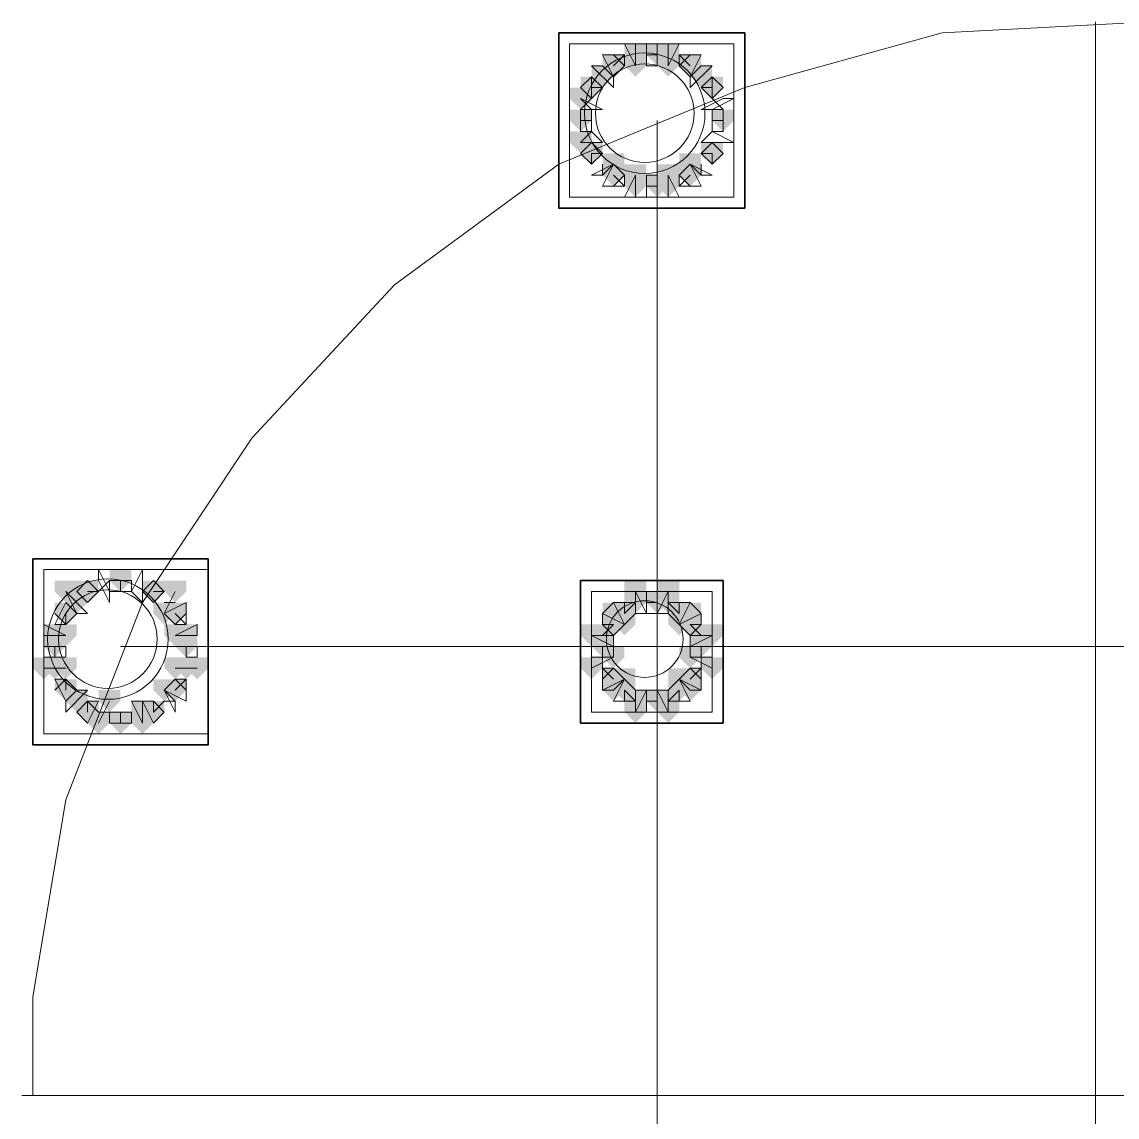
# Model space of a CAD drawing. Header units: millimetres. Extents: x 2315 to 4619, y 1334 to 1897.
# Drawn here: x 3648.02 to 3654.12, y 1554.59 to 1560.69 of the extents above; entities that cross this region are included whole.
import ezdxf

# ---------------------------------------------------------------- set-up
doc = ezdxf.new("R2010")
doc.units = ezdxf.units.MM
for name, color, linetype, true_color in [('PDF_10', 7, 'Continuous', 0x00b85c), ('PDF_AXIS', 7, 'Continuous', 0x00b85c), ('PDF_柱构件', 7, 'Continuous', 0x00b85c), ('PDF_转运站初步方案', 7, 'Continuous', 0x00b85c)]:
    doc.layers.add(name, color=color, linetype=linetype, true_color=true_color)
doc.layers.add('PDF_中心线层', color=1, linetype='Continuous')
doc.layers.add('PDF_粗实线层', color=7, linetype='Continuous')

msp = doc.modelspace()

# ---------------------------------------------------------------- hatches: boundary and pattern name
at = {"layer": 'PDF_10', "transparency": 33554559}
for points in [[(3651.5613, 1560.5703), (3651.5002, 1560.5703), (3651.5002, 1560.5093), (3651.5613, 1560.4482), (3651.6224, 1560.5093), (3651.6224, 1560.5703)], [(3651.5613, 1560.5703), (3651.5002, 1560.5703), (3651.5002, 1560.5093), (3651.5613, 1560.4482), (3651.6224, 1560.5093), (3651.6224, 1560.5703)], [(3651.5613, 1560.5703), (3651.5002, 1560.5703), (3651.5002, 1560.5093), (3651.5613, 1560.4482), (3651.6224, 1560.5093), (3651.6224, 1560.5703)], [(3651.317, 1560.5093), (3651.2559, 1560.5093), (3651.2559, 1560.4482), (3651.317, 1560.3871), (3651.378, 1560.4482), (3651.378, 1560.5093)], [(3651.317, 1560.5093), (3651.2559, 1560.5093), (3651.2559, 1560.4482), (3651.317, 1560.3871), (3651.378, 1560.4482), (3651.378, 1560.5093)], [(3651.7445, 1560.5093), (3651.6834, 1560.5093), (3651.6834, 1560.4482), (3651.7445, 1560.3871), (3651.8056, 1560.4482), (3651.8056, 1560.5093)], [(3651.7445, 1560.5093), (3651.6834, 1560.5093), (3651.6834, 1560.4482), (3651.7445, 1560.3871), (3651.8056, 1560.4482), (3651.8056, 1560.5093)], [(3651.1948, 1560.3871), (3651.1337, 1560.3871), (3651.1337, 1560.326), (3651.1948, 1560.2649), (3651.2559, 1560.326), (3651.2559, 1560.3871)], [(3651.1948, 1560.3871), (3651.1337, 1560.3871), (3651.1337, 1560.326), (3651.1948, 1560.2649), (3651.2559, 1560.326), (3651.2559, 1560.3871)], [(3651.8667, 1560.3871), (3651.8056, 1560.3871), (3651.8056, 1560.326), (3651.8667, 1560.2649), (3651.9278, 1560.326), (3651.9278, 1560.3871)], [(3651.8667, 1560.3871), (3651.8056, 1560.3871), (3651.8056, 1560.326), (3651.8667, 1560.2649), (3651.9278, 1560.326), (3651.9278, 1560.3871)], [(3651.1337, 1560.2039), (3651.0726, 1560.2039), (3651.0726, 1560.1428), (3651.1337, 1560.0817), (3651.1948, 1560.1428), (3651.1948, 1560.2039)], [(3651.1337, 1560.2039), (3651.0726, 1560.2039), (3651.0726, 1560.1428), (3651.1337, 1560.0817), (3651.1948, 1560.1428), (3651.1948, 1560.2039)], [(3651.9278, 1560.2039), (3651.8667, 1560.2039), (3651.8667, 1560.1428), (3651.9278, 1560.0817), (3651.9888, 1560.1428), (3651.9888, 1560.2039)], [(3651.9278, 1560.2039), (3651.8667, 1560.2039), (3651.8667, 1560.1428), (3651.9278, 1560.0817), (3651.9888, 1560.1428), (3651.9888, 1560.2039)], [(3651.1948, 1560.0206), (3651.1337, 1560.0206), (3651.1337, 1559.9595), (3651.1948, 1559.8985), (3651.2559, 1559.9595), (3651.2559, 1560.0206)], [(3651.1948, 1560.0206), (3651.1337, 1560.0206), (3651.1337, 1559.9595), (3651.1948, 1559.8985), (3651.2559, 1559.9595), (3651.2559, 1560.0206)], [(3651.8667, 1560.0206), (3651.8056, 1560.0206), (3651.8056, 1559.9595), (3651.8667, 1559.8985), (3651.9278, 1559.9595), (3651.9278, 1560.0206)], [(3651.8667, 1560.0206), (3651.8056, 1560.0206), (3651.8056, 1559.9595), (3651.8667, 1559.8985), (3651.9278, 1559.9595), (3651.9278, 1560.0206)], [(3651.317, 1559.8985), (3651.2559, 1559.8985), (3651.2559, 1559.8374), (3651.317, 1559.7763), (3651.378, 1559.8374), (3651.378, 1559.8985)], [(3651.317, 1559.8985), (3651.2559, 1559.8985), (3651.2559, 1559.8374), (3651.317, 1559.7763), (3651.378, 1559.8374), (3651.378, 1559.8985)], [(3651.7445, 1559.8985), (3651.6834, 1559.8985), (3651.6834, 1559.8374), (3651.7445, 1559.7763), (3651.8056, 1559.8374), (3651.8056, 1559.8985)], [(3651.7445, 1559.8985), (3651.6834, 1559.8985), (3651.6834, 1559.8374), (3651.7445, 1559.7763), (3651.8056, 1559.8374), (3651.8056, 1559.8985)], [(3651.5613, 1559.8374), (3651.5002, 1559.8374), (3651.5002, 1559.7763), (3651.5613, 1559.7152), (3651.6224, 1559.7763), (3651.6224, 1559.8374)], [(3651.5613, 1559.8374), (3651.5002, 1559.8374), (3651.5002, 1559.7763), (3651.5613, 1559.7152), (3651.6224, 1559.7763), (3651.6224, 1559.8374)], [(3648.5683, 1557.6385), (3648.5072, 1557.6385), (3648.5072, 1557.5774), (3648.5683, 1557.5163), (3648.6294, 1557.5774), (3648.6294, 1557.6385)], [(3648.5683, 1557.6385), (3648.5072, 1557.6385), (3648.5072, 1557.5774), (3648.5683, 1557.5163), (3648.6294, 1557.5774), (3648.6294, 1557.6385)], [(3648.3851, 1557.5774), (3648.324, 1557.5774), (3648.324, 1557.5163), (3648.3851, 1557.4552), (3648.4461, 1557.5163), (3648.4461, 1557.5774)], [(3648.3851, 1557.5774), (3648.324, 1557.5774), (3648.324, 1557.5163), (3648.3851, 1557.4552), (3648.4461, 1557.5163), (3648.4461, 1557.5774)], [(3648.3851, 1557.5774), (3648.324, 1557.5774), (3648.324, 1557.5163), (3648.3851, 1557.4552), (3648.4461, 1557.5163), (3648.4461, 1557.5774)], [(3648.7515, 1557.5774), (3648.6905, 1557.5774), (3648.6905, 1557.5163), (3648.7515, 1557.4552), (3648.8126, 1557.5163), (3648.8126, 1557.5774)], [(3648.7515, 1557.5774), (3648.6905, 1557.5774), (3648.6905, 1557.5163), (3648.7515, 1557.4552), (3648.8126, 1557.5163), (3648.8126, 1557.5774)], [(3648.7515, 1557.5774), (3648.6905, 1557.5774), (3648.6905, 1557.5163), (3648.7515, 1557.4552), (3648.8126, 1557.5163), (3648.8126, 1557.5774)], [(3651.5613, 1557.5163), (3651.5002, 1557.5163), (3651.5002, 1557.4552), (3651.5613, 1557.3941), (3651.6224, 1557.4552), (3651.6224, 1557.5163)], [(3651.5613, 1557.5163), (3651.5002, 1557.5163), (3651.5002, 1557.4552), (3651.5613, 1557.3941), (3651.6224, 1557.4552), (3651.6224, 1557.5163)], [(3651.5613, 1557.5163), (3651.5002, 1557.5163), (3651.5002, 1557.4552), (3651.5613, 1557.3941), (3651.6224, 1557.4552), (3651.6224, 1557.5163)], [(3648.2629, 1557.4552), (3648.2018, 1557.4552), (3648.2018, 1557.3941), (3648.2629, 1557.333), (3648.324, 1557.3941), (3648.324, 1557.4552)], [(3648.2629, 1557.4552), (3648.2018, 1557.4552), (3648.2018, 1557.3941), (3648.2629, 1557.333), (3648.324, 1557.3941), (3648.324, 1557.4552)], [(3648.8737, 1557.4552), (3648.8126, 1557.4552), (3648.8126, 1557.3941), (3648.8737, 1557.333), (3648.9348, 1557.3941), (3648.9348, 1557.4552)], [(3648.8737, 1557.4552), (3648.8126, 1557.4552), (3648.8126, 1557.3941), (3648.8737, 1557.333), (3648.9348, 1557.3941), (3648.9348, 1557.4552)], [(3651.378, 1557.4552), (3651.317, 1557.4552), (3651.317, 1557.3941), (3651.378, 1557.333), (3651.4391, 1557.3941), (3651.4391, 1557.4552)], [(3651.378, 1557.4552), (3651.317, 1557.4552), (3651.317, 1557.3941), (3651.378, 1557.333), (3651.4391, 1557.3941), (3651.4391, 1557.4552)], [(3651.6834, 1557.4552), (3651.6224, 1557.4552), (3651.6224, 1557.3941), (3651.6834, 1557.333), (3651.7445, 1557.3941), (3651.7445, 1557.4552)], [(3651.6834, 1557.4552), (3651.6224, 1557.4552), (3651.6224, 1557.3941), (3651.6834, 1557.333), (3651.7445, 1557.3941), (3651.7445, 1557.4552)], [(3651.317, 1557.3941), (3651.2559, 1557.3941), (3651.2559, 1557.333), (3651.317, 1557.272), (3651.378, 1557.333), (3651.378, 1557.3941)], [(3651.317, 1557.3941), (3651.2559, 1557.3941), (3651.2559, 1557.333), (3651.317, 1557.272), (3651.378, 1557.333), (3651.378, 1557.3941)], [(3651.7445, 1557.3941), (3651.6834, 1557.3941), (3651.6834, 1557.333), (3651.7445, 1557.272), (3651.8056, 1557.333), (3651.8056, 1557.3941)], [(3651.7445, 1557.3941), (3651.6834, 1557.3941), (3651.6834, 1557.333), (3651.7445, 1557.272), (3651.8056, 1557.333), (3651.8056, 1557.3941)], [(3648.2018, 1557.272), (3648.1407, 1557.272), (3648.1407, 1557.2109), (3648.2018, 1557.1498), (3648.2629, 1557.2109), (3648.2629, 1557.272)], [(3648.2018, 1557.272), (3648.1407, 1557.272), (3648.1407, 1557.2109), (3648.2018, 1557.1498), (3648.2629, 1557.2109), (3648.2629, 1557.272)], [(3648.2018, 1557.272), (3648.1407, 1557.272), (3648.1407, 1557.2109), (3648.2018, 1557.1498), (3648.2629, 1557.2109), (3648.2629, 1557.272)], [(3648.9348, 1557.272), (3648.8737, 1557.272), (3648.8737, 1557.2109), (3648.9348, 1557.1498), (3648.9959, 1557.2109), (3648.9959, 1557.272)], [(3648.9348, 1557.272), (3648.8737, 1557.272), (3648.8737, 1557.2109), (3648.9348, 1557.1498), (3648.9959, 1557.2109), (3648.9959, 1557.272)], [(3651.2559, 1557.272), (3651.1948, 1557.272), (3651.1948, 1557.2109), (3651.2559, 1557.1498), (3651.317, 1557.2109), (3651.317, 1557.272)], [(3651.2559, 1557.272), (3651.1948, 1557.272), (3651.1948, 1557.2109), (3651.2559, 1557.1498), (3651.317, 1557.2109), (3651.317, 1557.272)], [(3651.2559, 1557.272), (3651.1948, 1557.272), (3651.1948, 1557.2109), (3651.2559, 1557.1498), (3651.317, 1557.2109), (3651.317, 1557.272)], [(3651.8056, 1557.272), (3651.7445, 1557.272), (3651.7445, 1557.2109), (3651.8056, 1557.1498), (3651.8667, 1557.2109), (3651.8667, 1557.272)], [(3651.8056, 1557.272), (3651.7445, 1557.272), (3651.7445, 1557.2109), (3651.8056, 1557.1498), (3651.8667, 1557.2109), (3651.8667, 1557.272)], [(3651.8056, 1557.272), (3651.7445, 1557.272), (3651.7445, 1557.2109), (3651.8056, 1557.1498), (3651.8667, 1557.2109), (3651.8667, 1557.272)], [(3651.317, 1557.0887), (3651.2559, 1557.0887), (3651.2559, 1557.0276), (3651.317, 1556.9666), (3651.378, 1557.0276), (3651.378, 1557.0887)], [(3651.317, 1557.0887), (3651.2559, 1557.0887), (3651.2559, 1557.0276), (3651.317, 1556.9666), (3651.378, 1557.0276), (3651.378, 1557.0887)], [(3651.7445, 1557.0887), (3651.6834, 1557.0887), (3651.6834, 1557.0276), (3651.7445, 1556.9666), (3651.8056, 1557.0276), (3651.8056, 1557.0887)], [(3651.7445, 1557.0887), (3651.6834, 1557.0887), (3651.6834, 1557.0276), (3651.7445, 1556.9666), (3651.8056, 1557.0276), (3651.8056, 1557.0887)], [(3648.2629, 1557.0276), (3648.2018, 1557.0276), (3648.2018, 1556.9666), (3648.2629, 1556.9055), (3648.324, 1556.9666), (3648.324, 1557.0276)], [(3648.2629, 1557.0276), (3648.2018, 1557.0276), (3648.2018, 1556.9666), (3648.2629, 1556.9055), (3648.324, 1556.9666), (3648.324, 1557.0276)], [(3648.8737, 1557.0276), (3648.8126, 1557.0276), (3648.8126, 1556.9666), (3648.8737, 1556.9055), (3648.9348, 1556.9666), (3648.9348, 1557.0276)], [(3648.8737, 1557.0276), (3648.8126, 1557.0276), (3648.8126, 1556.9666), (3648.8737, 1556.9055), (3648.9348, 1556.9666), (3648.9348, 1557.0276)], [(3651.378, 1557.0276), (3651.317, 1557.0276), (3651.317, 1556.9666), (3651.378, 1556.9055), (3651.4391, 1556.9666), (3651.4391, 1557.0276)], [(3651.378, 1557.0276), (3651.317, 1557.0276), (3651.317, 1556.9666), (3651.378, 1556.9055), (3651.4391, 1556.9666), (3651.4391, 1557.0276)], [(3651.6834, 1557.0276), (3651.6224, 1557.0276), (3651.6224, 1556.9666), (3651.6834, 1556.9055), (3651.7445, 1556.9666), (3651.7445, 1557.0276)], [(3651.6834, 1557.0276), (3651.6224, 1557.0276), (3651.6224, 1556.9666), (3651.6834, 1556.9055), (3651.7445, 1556.9666), (3651.7445, 1557.0276)], [(3651.5613, 1556.9666), (3651.5002, 1556.9666), (3651.5002, 1556.9055), (3651.5613, 1556.8444), (3651.6224, 1556.9055), (3651.6224, 1556.9666)], [(3651.5613, 1556.9666), (3651.5002, 1556.9666), (3651.5002, 1556.9055), (3651.5613, 1556.8444), (3651.6224, 1556.9055), (3651.6224, 1556.9666)], [(3651.5613, 1556.9666), (3651.5002, 1556.9666), (3651.5002, 1556.9055), (3651.5613, 1556.8444), (3651.6224, 1556.9055), (3651.6224, 1556.9666)], [(3648.3851, 1556.9055), (3648.324, 1556.9055), (3648.324, 1556.8444), (3648.3851, 1556.7833), (3648.4461, 1556.8444), (3648.4461, 1556.9055)], [(3648.3851, 1556.9055), (3648.324, 1556.9055), (3648.324, 1556.8444), (3648.3851, 1556.7833), (3648.4461, 1556.8444), (3648.4461, 1556.9055)], [(3648.7515, 1556.9055), (3648.6905, 1556.9055), (3648.6905, 1556.8444), (3648.7515, 1556.7833), (3648.8126, 1556.8444), (3648.8126, 1556.9055)], [(3648.7515, 1556.9055), (3648.6905, 1556.9055), (3648.6905, 1556.8444), (3648.7515, 1556.7833), (3648.8126, 1556.8444), (3648.8126, 1556.9055)], [(3648.5683, 1556.8444), (3648.5072, 1556.8444), (3648.5072, 1556.7833), (3648.5683, 1556.7222), (3648.6294, 1556.7833), (3648.6294, 1556.8444)], [(3648.5683, 1556.8444), (3648.5072, 1556.8444), (3648.5072, 1556.7833), (3648.5683, 1556.7222), (3648.6294, 1556.7833), (3648.6294, 1556.8444)]]:
    msp.add_hatch(color=256, dxfattribs=at).paths.add_polyline_path(points)
at = {"layer": 'PDF_柱构件', "transparency": 33554559}
for points in [[(3651.4391, 1560.5703), (3651.378, 1560.5703), (3651.378, 1560.5093), (3651.4391, 1560.4482), (3651.5002, 1560.5093), (3651.5002, 1560.5703)], [(3651.6224, 1560.5703), (3651.5613, 1560.5703), (3651.5613, 1560.5093), (3651.6224, 1560.4482), (3651.6834, 1560.5093), (3651.6834, 1560.5703)], [(3651.4391, 1560.5093), (3651.378, 1560.5093), (3651.378, 1560.4482), (3651.4391, 1560.3871), (3651.5002, 1560.4482), (3651.5002, 1560.5093)], [(3651.6224, 1560.5093), (3651.5613, 1560.5093), (3651.5613, 1560.4482), (3651.6224, 1560.3871), (3651.6834, 1560.4482), (3651.6834, 1560.5093)], [(3651.2559, 1560.4482), (3651.1948, 1560.4482), (3651.1948, 1560.3871), (3651.2559, 1560.326), (3651.317, 1560.3871), (3651.317, 1560.4482)], [(3651.8056, 1560.4482), (3651.7445, 1560.4482), (3651.7445, 1560.3871), (3651.8056, 1560.326), (3651.8667, 1560.3871), (3651.8667, 1560.4482)], [(3651.1337, 1560.326), (3651.0726, 1560.326), (3651.0726, 1560.2649), (3651.1337, 1560.2039), (3651.1948, 1560.2649), (3651.1948, 1560.326)], [(3651.1337, 1560.0817), (3651.0726, 1560.0817), (3651.0726, 1560.0206), (3651.1337, 1559.9595), (3651.1948, 1560.0206), (3651.1948, 1560.0817)], [(3651.317, 1559.9595), (3651.2559, 1559.9595), (3651.2559, 1559.8985), (3651.317, 1559.8374), (3651.378, 1559.8985), (3651.378, 1559.9595)], [(3651.7445, 1559.9595), (3651.6834, 1559.9595), (3651.6834, 1559.8985), (3651.7445, 1559.8374), (3651.8056, 1559.8985), (3651.8056, 1559.9595)], [(3651.4391, 1559.8985), (3651.378, 1559.8985), (3651.378, 1559.8374), (3651.4391, 1559.7763), (3651.5002, 1559.8374), (3651.5002, 1559.8985)], [(3651.6224, 1559.8985), (3651.5613, 1559.8985), (3651.5613, 1559.8374), (3651.6224, 1559.7763), (3651.6834, 1559.8374), (3651.6834, 1559.8985)], [(3651.4391, 1559.8374), (3651.378, 1559.8374), (3651.378, 1559.7763), (3651.4391, 1559.7152), (3651.5002, 1559.7763), (3651.5002, 1559.8374)], [(3651.6224, 1559.8374), (3651.5613, 1559.8374), (3651.5613, 1559.7763), (3651.6224, 1559.7152), (3651.6834, 1559.7763), (3651.6834, 1559.8374)], [(3648.2629, 1557.5774), (3648.2018, 1557.5774), (3648.2018, 1557.5163), (3648.2629, 1557.4552), (3648.324, 1557.5163), (3648.324, 1557.5774)], [(3648.8737, 1557.5774), (3648.8126, 1557.5774), (3648.8126, 1557.5163), (3648.8737, 1557.4552), (3648.9348, 1557.5163), (3648.9348, 1557.5774)], [(3651.4391, 1557.5774), (3651.378, 1557.5774), (3651.378, 1557.5163), (3651.4391, 1557.4552), (3651.5002, 1557.5163), (3651.5002, 1557.5774)], [(3651.6224, 1557.5774), (3651.5613, 1557.5774), (3651.5613, 1557.5163), (3651.6224, 1557.4552), (3651.6834, 1557.5163), (3651.6834, 1557.5774)], [(3648.324, 1557.5163), (3648.2629, 1557.5163), (3648.2629, 1557.4552), (3648.324, 1557.3941), (3648.3851, 1557.4552), (3648.3851, 1557.5163)], [(3651.4391, 1557.5163), (3651.378, 1557.5163), (3651.378, 1557.4552), (3651.4391, 1557.3941), (3651.5002, 1557.4552), (3651.5002, 1557.5163)], [(3651.6224, 1557.5163), (3651.5613, 1557.5163), (3651.5613, 1557.4552), (3651.6224, 1557.3941), (3651.6834, 1557.4552), (3651.6834, 1557.5163)], [(3648.8126, 1557.4552), (3648.7515, 1557.4552), (3648.7515, 1557.3941), (3648.8126, 1557.333), (3648.8737, 1557.3941), (3648.8737, 1557.4552)], [(3651.317, 1557.4552), (3651.2559, 1557.4552), (3651.2559, 1557.3941), (3651.317, 1557.333), (3651.378, 1557.3941), (3651.378, 1557.4552)], [(3651.7445, 1557.4552), (3651.6834, 1557.4552), (3651.6834, 1557.3941), (3651.7445, 1557.333), (3651.8056, 1557.3941), (3651.8056, 1557.4552)], [(3651.378, 1557.3941), (3651.317, 1557.3941), (3651.317, 1557.333), (3651.378, 1557.272), (3651.4391, 1557.333), (3651.4391, 1557.3941)], [(3651.6834, 1557.3941), (3651.6224, 1557.3941), (3651.6224, 1557.333), (3651.6834, 1557.272), (3651.7445, 1557.333), (3651.7445, 1557.3941)], [(3648.2018, 1557.333), (3648.1407, 1557.333), (3648.1407, 1557.272), (3648.2018, 1557.2109), (3648.2629, 1557.272), (3648.2629, 1557.333)], [(3648.2629, 1557.333), (3648.2018, 1557.333), (3648.2018, 1557.272), (3648.2629, 1557.2109), (3648.324, 1557.272), (3648.324, 1557.333)], [(3648.8737, 1557.333), (3648.8126, 1557.333), (3648.8126, 1557.272), (3648.8737, 1557.2109), (3648.9348, 1557.272), (3648.9348, 1557.333)], [(3648.9348, 1557.333), (3648.8737, 1557.333), (3648.8737, 1557.272), (3648.9348, 1557.2109), (3648.9959, 1557.272), (3648.9959, 1557.333)], [(3651.1948, 1557.333), (3651.1337, 1557.333), (3651.1337, 1557.272), (3651.1948, 1557.2109), (3651.2559, 1557.272), (3651.2559, 1557.333)], [(3651.2559, 1557.333), (3651.1948, 1557.333), (3651.1948, 1557.272), (3651.2559, 1557.2109), (3651.317, 1557.272), (3651.317, 1557.333)], [(3651.8056, 1557.333), (3651.7445, 1557.333), (3651.7445, 1557.272), (3651.8056, 1557.2109), (3651.8667, 1557.272), (3651.8667, 1557.333)], [(3651.8667, 1557.333), (3651.8056, 1557.333), (3651.8056, 1557.272), (3651.8667, 1557.2109), (3651.9278, 1557.272), (3651.9278, 1557.333)], [(3651.317, 1557.2109), (3651.2559, 1557.2109), (3651.2559, 1557.1498), (3651.317, 1557.0887), (3651.378, 1557.1498), (3651.378, 1557.2109)], [(3651.7445, 1557.2109), (3651.6834, 1557.2109), (3651.6834, 1557.1498), (3651.7445, 1557.0887), (3651.8056, 1557.1498), (3651.8056, 1557.2109)], [(3648.1407, 1557.1498), (3648.0797, 1557.1498), (3648.0797, 1557.0887), (3648.1407, 1557.0276), (3648.2018, 1557.0887), (3648.2018, 1557.1498)], [(3648.2018, 1557.1498), (3648.1407, 1557.1498), (3648.1407, 1557.0887), (3648.2018, 1557.0276), (3648.2629, 1557.0887), (3648.2629, 1557.1498)], [(3648.2629, 1557.1498), (3648.2018, 1557.1498), (3648.2018, 1557.0887), (3648.2629, 1557.0276), (3648.324, 1557.0887), (3648.324, 1557.1498)], [(3648.8737, 1557.1498), (3648.8126, 1557.1498), (3648.8126, 1557.0887), (3648.8737, 1557.0276), (3648.9348, 1557.0887), (3648.9348, 1557.1498)], [(3648.9348, 1557.1498), (3648.8737, 1557.1498), (3648.8737, 1557.0887), (3648.9348, 1557.0276), (3648.9959, 1557.0887), (3648.9959, 1557.1498)], [(3648.9959, 1557.1498), (3648.9348, 1557.1498), (3648.9348, 1557.0887), (3648.9959, 1557.0276), (3649.057, 1557.0887), (3649.057, 1557.1498)], [(3651.1948, 1557.1498), (3651.1337, 1557.1498), (3651.1337, 1557.0887), (3651.1948, 1557.0276), (3651.2559, 1557.0887), (3651.2559, 1557.1498)], [(3651.8667, 1557.1498), (3651.8056, 1557.1498), (3651.8056, 1557.0887), (3651.8667, 1557.0276), (3651.9278, 1557.0887), (3651.9278, 1557.1498)], [(3651.378, 1557.0887), (3651.317, 1557.0887), (3651.317, 1557.0276), (3651.378, 1556.9666), (3651.4391, 1557.0276), (3651.4391, 1557.0887)], [(3651.6834, 1557.0887), (3651.6224, 1557.0887), (3651.6224, 1557.0276), (3651.6834, 1556.9666), (3651.7445, 1557.0276), (3651.7445, 1557.0887)], [(3648.8126, 1557.0276), (3648.7515, 1557.0276), (3648.7515, 1556.9666), (3648.8126, 1556.9055), (3648.8737, 1556.9666), (3648.8737, 1557.0276)], [(3651.317, 1557.0276), (3651.2559, 1557.0276), (3651.2559, 1556.9666), (3651.317, 1556.9055), (3651.378, 1556.9666), (3651.378, 1557.0276)], [(3651.7445, 1557.0276), (3651.6834, 1557.0276), (3651.6834, 1556.9666), (3651.7445, 1556.9055), (3651.8056, 1556.9666), (3651.8056, 1557.0276)], [(3648.324, 1556.9666), (3648.2629, 1556.9666), (3648.2629, 1556.9055), (3648.324, 1556.8444), (3648.3851, 1556.9055), (3648.3851, 1556.9666)], [(3648.5072, 1556.9666), (3648.4461, 1556.9666), (3648.4461, 1556.9055), (3648.5072, 1556.8444), (3648.5683, 1556.9055), (3648.5683, 1556.9666)], [(3651.4391, 1556.9666), (3651.378, 1556.9666), (3651.378, 1556.9055), (3651.4391, 1556.8444), (3651.5002, 1556.9055), (3651.5002, 1556.9666)], [(3651.6224, 1556.9666), (3651.5613, 1556.9666), (3651.5613, 1556.9055), (3651.6224, 1556.8444), (3651.6834, 1556.9055), (3651.6834, 1556.9666)], [(3648.6905, 1556.9055), (3648.6294, 1556.9055), (3648.6294, 1556.8444), (3648.6905, 1556.7833), (3648.7515, 1556.8444), (3648.7515, 1556.9055)], [(3651.4391, 1556.9055), (3651.378, 1556.9055), (3651.378, 1556.8444), (3651.4391, 1556.7833), (3651.5002, 1556.8444), (3651.5002, 1556.9055)], [(3651.6224, 1556.9055), (3651.5613, 1556.9055), (3651.5613, 1556.8444), (3651.6224, 1556.7833), (3651.6834, 1556.8444), (3651.6834, 1556.9055)], [(3648.4461, 1556.8444), (3648.3851, 1556.8444), (3648.3851, 1556.7833), (3648.4461, 1556.7222), (3648.5072, 1556.7833), (3648.5072, 1556.8444)], [(3648.6905, 1556.8444), (3648.6294, 1556.8444), (3648.6294, 1556.7833), (3648.6905, 1556.7222), (3648.7515, 1556.7833), (3648.7515, 1556.8444)]]:
    msp.add_hatch(color=256, dxfattribs=at).paths.add_polyline_path(points)
at = {"layer": 'PDF_转运站初步方案', "transparency": 33554559}
for points in [[(3651.5613, 1560.5703), (3651.5002, 1560.5703), (3651.5002, 1560.5093), (3651.5613, 1560.4482), (3651.6224, 1560.5093), (3651.6224, 1560.5703)], [(3651.5613, 1560.5703), (3651.5002, 1560.5703), (3651.5002, 1560.5093), (3651.5613, 1560.4482), (3651.6224, 1560.5093), (3651.6224, 1560.5703)], [(3651.317, 1560.5093), (3651.2559, 1560.5093), (3651.2559, 1560.4482), (3651.317, 1560.3871), (3651.378, 1560.4482), (3651.378, 1560.5093)], [(3651.317, 1560.5093), (3651.2559, 1560.5093), (3651.2559, 1560.4482), (3651.317, 1560.3871), (3651.378, 1560.4482), (3651.378, 1560.5093)], [(3651.7445, 1560.5093), (3651.6834, 1560.5093), (3651.6834, 1560.4482), (3651.7445, 1560.3871), (3651.8056, 1560.4482), (3651.8056, 1560.5093)], [(3651.7445, 1560.5093), (3651.6834, 1560.5093), (3651.6834, 1560.4482), (3651.7445, 1560.3871), (3651.8056, 1560.4482), (3651.8056, 1560.5093)], [(3651.1948, 1560.3871), (3651.1337, 1560.3871), (3651.1337, 1560.326), (3651.1948, 1560.2649), (3651.2559, 1560.326), (3651.2559, 1560.3871)], [(3651.1948, 1560.3871), (3651.1337, 1560.3871), (3651.1337, 1560.326), (3651.1948, 1560.2649), (3651.2559, 1560.326), (3651.2559, 1560.3871)], [(3651.8667, 1560.3871), (3651.8056, 1560.3871), (3651.8056, 1560.326), (3651.8667, 1560.2649), (3651.9278, 1560.326), (3651.9278, 1560.3871)], [(3651.8667, 1560.3871), (3651.8056, 1560.3871), (3651.8056, 1560.326), (3651.8667, 1560.2649), (3651.9278, 1560.326), (3651.9278, 1560.3871)], [(3651.1337, 1560.2039), (3651.0726, 1560.2039), (3651.0726, 1560.1428), (3651.1337, 1560.0817), (3651.1948, 1560.1428), (3651.1948, 1560.2039)], [(3651.1337, 1560.2039), (3651.0726, 1560.2039), (3651.0726, 1560.1428), (3651.1337, 1560.0817), (3651.1948, 1560.1428), (3651.1948, 1560.2039)], [(3651.9278, 1560.2039), (3651.8667, 1560.2039), (3651.8667, 1560.1428), (3651.9278, 1560.0817), (3651.9888, 1560.1428), (3651.9888, 1560.2039)], [(3651.9278, 1560.2039), (3651.8667, 1560.2039), (3651.8667, 1560.1428), (3651.9278, 1560.0817), (3651.9888, 1560.1428), (3651.9888, 1560.2039)], [(3651.1948, 1560.0206), (3651.1337, 1560.0206), (3651.1337, 1559.9595), (3651.1948, 1559.8985), (3651.2559, 1559.9595), (3651.2559, 1560.0206)], [(3651.1948, 1560.0206), (3651.1337, 1560.0206), (3651.1337, 1559.9595), (3651.1948, 1559.8985), (3651.2559, 1559.9595), (3651.2559, 1560.0206)], [(3651.8667, 1560.0206), (3651.8056, 1560.0206), (3651.8056, 1559.9595), (3651.8667, 1559.8985), (3651.9278, 1559.9595), (3651.9278, 1560.0206)], [(3651.8667, 1560.0206), (3651.8056, 1560.0206), (3651.8056, 1559.9595), (3651.8667, 1559.8985), (3651.9278, 1559.9595), (3651.9278, 1560.0206)], [(3651.317, 1559.8985), (3651.2559, 1559.8985), (3651.2559, 1559.8374), (3651.317, 1559.7763), (3651.378, 1559.8374), (3651.378, 1559.8985)], [(3651.317, 1559.8985), (3651.2559, 1559.8985), (3651.2559, 1559.8374), (3651.317, 1559.7763), (3651.378, 1559.8374), (3651.378, 1559.8985)], [(3651.7445, 1559.8985), (3651.6834, 1559.8985), (3651.6834, 1559.8374), (3651.7445, 1559.7763), (3651.8056, 1559.8374), (3651.8056, 1559.8985)], [(3651.7445, 1559.8985), (3651.6834, 1559.8985), (3651.6834, 1559.8374), (3651.7445, 1559.7763), (3651.8056, 1559.8374), (3651.8056, 1559.8985)], [(3651.5613, 1559.8374), (3651.5002, 1559.8374), (3651.5002, 1559.7763), (3651.5613, 1559.7152), (3651.6224, 1559.7763), (3651.6224, 1559.8374)], [(3651.5613, 1559.8374), (3651.5002, 1559.8374), (3651.5002, 1559.7763), (3651.5613, 1559.7152), (3651.6224, 1559.7763), (3651.6224, 1559.8374)], [(3648.5683, 1557.6385), (3648.5072, 1557.6385), (3648.5072, 1557.5774), (3648.5683, 1557.5163), (3648.6294, 1557.5774), (3648.6294, 1557.6385)], [(3648.5683, 1557.6385), (3648.5072, 1557.6385), (3648.5072, 1557.5774), (3648.5683, 1557.5163), (3648.6294, 1557.5774), (3648.6294, 1557.6385)], [(3648.3851, 1557.5774), (3648.324, 1557.5774), (3648.324, 1557.5163), (3648.3851, 1557.4552), (3648.4461, 1557.5163), (3648.4461, 1557.5774)], [(3648.3851, 1557.5774), (3648.324, 1557.5774), (3648.324, 1557.5163), (3648.3851, 1557.4552), (3648.4461, 1557.5163), (3648.4461, 1557.5774)], [(3648.7515, 1557.5774), (3648.6905, 1557.5774), (3648.6905, 1557.5163), (3648.7515, 1557.4552), (3648.8126, 1557.5163), (3648.8126, 1557.5774)], [(3648.7515, 1557.5774), (3648.6905, 1557.5774), (3648.6905, 1557.5163), (3648.7515, 1557.4552), (3648.8126, 1557.5163), (3648.8126, 1557.5774)], [(3651.5613, 1557.5163), (3651.5002, 1557.5163), (3651.5002, 1557.4552), (3651.5613, 1557.3941), (3651.6224, 1557.4552), (3651.6224, 1557.5163)], [(3651.5613, 1557.5163), (3651.5002, 1557.5163), (3651.5002, 1557.4552), (3651.5613, 1557.3941), (3651.6224, 1557.4552), (3651.6224, 1557.5163)], [(3648.2629, 1557.4552), (3648.2018, 1557.4552), (3648.2018, 1557.3941), (3648.2629, 1557.333), (3648.324, 1557.3941), (3648.324, 1557.4552)], [(3648.2629, 1557.4552), (3648.2018, 1557.4552), (3648.2018, 1557.3941), (3648.2629, 1557.333), (3648.324, 1557.3941), (3648.324, 1557.4552)], [(3648.8737, 1557.4552), (3648.8126, 1557.4552), (3648.8126, 1557.3941), (3648.8737, 1557.333), (3648.9348, 1557.3941), (3648.9348, 1557.4552)], [(3648.8737, 1557.4552), (3648.8126, 1557.4552), (3648.8126, 1557.3941), (3648.8737, 1557.333), (3648.9348, 1557.3941), (3648.9348, 1557.4552)], [(3651.378, 1557.4552), (3651.317, 1557.4552), (3651.317, 1557.3941), (3651.378, 1557.333), (3651.4391, 1557.3941), (3651.4391, 1557.4552)], [(3651.378, 1557.4552), (3651.317, 1557.4552), (3651.317, 1557.3941), (3651.378, 1557.333), (3651.4391, 1557.3941), (3651.4391, 1557.4552)], [(3651.6834, 1557.4552), (3651.6224, 1557.4552), (3651.6224, 1557.3941), (3651.6834, 1557.333), (3651.7445, 1557.3941), (3651.7445, 1557.4552)], [(3651.6834, 1557.4552), (3651.6224, 1557.4552), (3651.6224, 1557.3941), (3651.6834, 1557.333), (3651.7445, 1557.3941), (3651.7445, 1557.4552)], [(3651.317, 1557.3941), (3651.2559, 1557.3941), (3651.2559, 1557.333), (3651.317, 1557.272), (3651.378, 1557.333), (3651.378, 1557.3941)], [(3651.317, 1557.3941), (3651.2559, 1557.3941), (3651.2559, 1557.333), (3651.317, 1557.272), (3651.378, 1557.333), (3651.378, 1557.3941)], [(3651.7445, 1557.3941), (3651.6834, 1557.3941), (3651.6834, 1557.333), (3651.7445, 1557.272), (3651.8056, 1557.333), (3651.8056, 1557.3941)], [(3651.7445, 1557.3941), (3651.6834, 1557.3941), (3651.6834, 1557.333), (3651.7445, 1557.272), (3651.8056, 1557.333), (3651.8056, 1557.3941)], [(3648.2018, 1557.272), (3648.1407, 1557.272), (3648.1407, 1557.2109), (3648.2018, 1557.1498), (3648.2629, 1557.2109), (3648.2629, 1557.272)], [(3648.2018, 1557.272), (3648.1407, 1557.272), (3648.1407, 1557.2109), (3648.2018, 1557.1498), (3648.2629, 1557.2109), (3648.2629, 1557.272)], [(3648.9348, 1557.272), (3648.8737, 1557.272), (3648.8737, 1557.2109), (3648.9348, 1557.1498), (3648.9959, 1557.2109), (3648.9959, 1557.272)], [(3648.9348, 1557.272), (3648.8737, 1557.272), (3648.8737, 1557.2109), (3648.9348, 1557.1498), (3648.9959, 1557.2109), (3648.9959, 1557.272)], [(3651.2559, 1557.272), (3651.1948, 1557.272), (3651.1948, 1557.2109), (3651.2559, 1557.1498), (3651.317, 1557.2109), (3651.317, 1557.272)], [(3651.2559, 1557.272), (3651.1948, 1557.272), (3651.1948, 1557.2109), (3651.2559, 1557.1498), (3651.317, 1557.2109), (3651.317, 1557.272)], [(3651.8056, 1557.272), (3651.7445, 1557.272), (3651.7445, 1557.2109), (3651.8056, 1557.1498), (3651.8667, 1557.2109), (3651.8667, 1557.272)], [(3651.8056, 1557.272), (3651.7445, 1557.272), (3651.7445, 1557.2109), (3651.8056, 1557.1498), (3651.8667, 1557.2109), (3651.8667, 1557.272)], [(3651.317, 1557.0887), (3651.2559, 1557.0887), (3651.2559, 1557.0276), (3651.317, 1556.9666), (3651.378, 1557.0276), (3651.378, 1557.0887)], [(3651.317, 1557.0887), (3651.2559, 1557.0887), (3651.2559, 1557.0276), (3651.317, 1556.9666), (3651.378, 1557.0276), (3651.378, 1557.0887)], [(3651.7445, 1557.0887), (3651.6834, 1557.0887), (3651.6834, 1557.0276), (3651.7445, 1556.9666), (3651.8056, 1557.0276), (3651.8056, 1557.0887)], [(3651.7445, 1557.0887), (3651.6834, 1557.0887), (3651.6834, 1557.0276), (3651.7445, 1556.9666), (3651.8056, 1557.0276), (3651.8056, 1557.0887)], [(3648.2629, 1557.0276), (3648.2018, 1557.0276), (3648.2018, 1556.9666), (3648.2629, 1556.9055), (3648.324, 1556.9666), (3648.324, 1557.0276)], [(3648.2629, 1557.0276), (3648.2018, 1557.0276), (3648.2018, 1556.9666), (3648.2629, 1556.9055), (3648.324, 1556.9666), (3648.324, 1557.0276)], [(3648.8737, 1557.0276), (3648.8126, 1557.0276), (3648.8126, 1556.9666), (3648.8737, 1556.9055), (3648.9348, 1556.9666), (3648.9348, 1557.0276)], [(3648.8737, 1557.0276), (3648.8126, 1557.0276), (3648.8126, 1556.9666), (3648.8737, 1556.9055), (3648.9348, 1556.9666), (3648.9348, 1557.0276)], [(3651.378, 1557.0276), (3651.317, 1557.0276), (3651.317, 1556.9666), (3651.378, 1556.9055), (3651.4391, 1556.9666), (3651.4391, 1557.0276)], [(3651.378, 1557.0276), (3651.317, 1557.0276), (3651.317, 1556.9666), (3651.378, 1556.9055), (3651.4391, 1556.9666), (3651.4391, 1557.0276)], [(3651.6834, 1557.0276), (3651.6224, 1557.0276), (3651.6224, 1556.9666), (3651.6834, 1556.9055), (3651.7445, 1556.9666), (3651.7445, 1557.0276)], [(3651.6834, 1557.0276), (3651.6224, 1557.0276), (3651.6224, 1556.9666), (3651.6834, 1556.9055), (3651.7445, 1556.9666), (3651.7445, 1557.0276)], [(3651.5613, 1556.9666), (3651.5002, 1556.9666), (3651.5002, 1556.9055), (3651.5613, 1556.8444), (3651.6224, 1556.9055), (3651.6224, 1556.9666)], [(3651.5613, 1556.9666), (3651.5002, 1556.9666), (3651.5002, 1556.9055), (3651.5613, 1556.8444), (3651.6224, 1556.9055), (3651.6224, 1556.9666)], [(3648.3851, 1556.9055), (3648.324, 1556.9055), (3648.324, 1556.8444), (3648.3851, 1556.7833), (3648.4461, 1556.8444), (3648.4461, 1556.9055)], [(3648.3851, 1556.9055), (3648.324, 1556.9055), (3648.324, 1556.8444), (3648.3851, 1556.7833), (3648.4461, 1556.8444), (3648.4461, 1556.9055)], [(3648.7515, 1556.9055), (3648.6905, 1556.9055), (3648.6905, 1556.8444), (3648.7515, 1556.7833), (3648.8126, 1556.8444), (3648.8126, 1556.9055)], [(3648.7515, 1556.9055), (3648.6905, 1556.9055), (3648.6905, 1556.8444), (3648.7515, 1556.7833), (3648.8126, 1556.8444), (3648.8126, 1556.9055)], [(3648.5683, 1556.8444), (3648.5072, 1556.8444), (3648.5072, 1556.7833), (3648.5683, 1556.7222), (3648.6294, 1556.7833), (3648.6294, 1556.8444)], [(3648.5683, 1556.8444), (3648.5072, 1556.8444), (3648.5072, 1556.7833), (3648.5683, 1556.7222), (3648.6294, 1556.7833), (3648.6294, 1556.8444)]]:
    msp.add_hatch(color=256, dxfattribs=at).paths.add_polyline_path(points)

# ---------------------------------------------------------------- linework, layer by layer
at = {"layer": 'PDF_10', "lineweight": 18}
for points in [[(3651.378, 1560.5093), (3651.317, 1560.4482)], [(3651.378, 1560.4482), (3651.317, 1560.5093)], [(3651.5613, 1560.5093), (3651.5002, 1560.5093)], [(3651.7445, 1560.4482), (3651.6834, 1560.5093)], [(3651.6834, 1560.4482), (3651.7445, 1560.5093)], [(3651.1948, 1560.3871), (3651.1948, 1560.2649)], [(3651.8667, 1560.2649), (3651.8667, 1560.3871)], [(3651.2559, 1560.326), (3651.1948, 1560.326)], [(3651.8056, 1560.326), (3651.8667, 1560.326)], [(3651.1337, 1560.2039), (3651.1337, 1560.0817)], [(3651.9278, 1560.0817), (3651.9278, 1560.2039)], [(3651.1948, 1560.1428), (3651.1337, 1560.1428)], [(3651.8667, 1560.1428), (3651.9278, 1560.1428)], [(3651.2559, 1559.9595), (3651.1948, 1559.9595), (3651.1948, 1559.8985)], [(3651.8667, 1559.8985), (3651.8667, 1559.9595), (3651.8056, 1559.9595)], [(3651.317, 1559.8374), (3651.378, 1559.7763)], [(3651.378, 1559.8374), (3651.317, 1559.7763)], [(3651.6834, 1559.7763), (3651.7445, 1559.8374)], [(3651.6834, 1559.8374), (3651.7445, 1559.7763)], [(3651.5002, 1559.7763), (3651.5613, 1559.7763), (3651.5613, 1559.7152)], [(3648.5683, 1557.5163), (3648.5683, 1557.5774), (3648.6294, 1557.5774)], [(3648.3851, 1557.5163), (3648.4461, 1557.5163)], [(3648.7515, 1557.5163), (3648.8126, 1557.5163)], [(3651.378, 1557.4552), (3651.378, 1557.3941), (3651.4391, 1557.4552)], [(3651.5002, 1557.4552), (3651.5613, 1557.4552)], [(3651.6224, 1557.4552), (3651.6834, 1557.3941), (3651.6834, 1557.4552)], [(3648.2018, 1557.3941), (3648.2629, 1557.333), (3648.2629, 1557.3941)], [(3648.8737, 1557.3941), (3648.9348, 1557.333)], [(3648.8737, 1557.333), (3648.9348, 1557.3941)], [(3651.2559, 1557.272), (3651.317, 1557.333), (3651.2559, 1557.333)], [(3651.8056, 1557.333), (3651.7445, 1557.333), (3651.8056, 1557.272)], [(3648.2018, 1557.1498), (3648.2018, 1557.2109)], [(3648.9959, 1557.2109), (3648.9348, 1557.2109), (3648.9348, 1557.1498)], [(3651.2559, 1557.1498), (3651.2559, 1557.2109)], [(3651.8056, 1557.2109), (3651.8056, 1557.1498)], [(3651.317, 1557.0276), (3651.2559, 1557.0887)], [(3651.317, 1557.0887), (3651.2559, 1557.0276)], [(3651.8056, 1557.0887), (3651.7445, 1557.0276)], [(3651.7445, 1557.0887), (3651.8056, 1557.0276)], [(3648.2629, 1556.9666), (3648.2629, 1557.0276), (3648.2018, 1556.9666)], [(3648.9348, 1557.0276), (3648.8737, 1556.9666)], [(3648.8737, 1557.0276), (3648.9348, 1556.9666)], [(3651.4391, 1556.9055), (3651.378, 1556.9666), (3651.378, 1556.9055)], [(3651.6834, 1556.9055), (3651.6834, 1556.9666), (3651.6224, 1556.9055)], [(3648.4461, 1556.8444), (3648.3851, 1556.9055), (3648.3851, 1556.8444)], [(3648.8126, 1556.9055), (3648.7515, 1556.8444), (3648.7515, 1556.9055)], [(3651.5613, 1556.9055), (3651.5002, 1556.9055)], [(3648.6294, 1556.7833), (3648.5683, 1556.7833), (3648.5683, 1556.8444)]]:
    msp.add_lwpolyline(points, dxfattribs=at)
at = {"layer": 'PDF_AXIS', "lineweight": 18}
for points in [[(3651.9888, 1560.5703), (3651.9888, 1559.7152), (3651.0726, 1559.7152), (3651.0726, 1560.5703)], [(3648.1407, 1557.6385), (3648.1407, 1556.7222), (3649.057, 1556.7222), (3649.057, 1557.6385)], [(3651.1948, 1557.5163), (3651.1948, 1556.8444), (3651.8667, 1556.8444), (3651.8667, 1557.5163)]]:
    msp.add_lwpolyline(points, close=True, dxfattribs=at)
at = {"layer": 'PDF_中心线层', "color": 112, "lineweight": 18, "true_color": 0x00b85c}
for points in [[(3648.0797, 1554.7066), (3648.0797, 1555.2563), (3648.2629, 1556.3557), (3648.6905, 1557.4552), (3649.3013, 1558.3714), (3650.0953, 1559.2266), (3651.0116, 1559.8985), (3652.0499, 1560.326), (3653.1494, 1560.6314), (3654.3099, 1560.6925), (3655.4705, 1560.5093), (3656.5089, 1560.1428), (3657.0586, 1559.8374)], [(3651.5613, 1549.2093), (3651.5613, 1560.1428)], [(3648.5683, 1557.2109), (3659.5018, 1557.2109)], [(3660.0516, 1554.7066), (3648.0186, 1554.7066), (3660.0516, 1554.7066)]]:
    msp.add_lwpolyline(points, dxfattribs=at)
msp.add_lwpolyline([(3654.0045, 1560.6925), (3654.0045, 1548.6595)], close=True, dxfattribs=at)
msp.add_arc((3654.0557, 1554.6804), 5.9959, 239.4895, 0.2501, dxfattribs=at)
at = {"layer": 'PDF_柱构件', "lineweight": 18}
for points in [[(3651.4391, 1560.5703), (3651.4391, 1560.4482), (3651.378, 1560.5703)], [(3651.5613, 1560.4482), (3651.5002, 1560.4482), (3651.5002, 1560.5703), (3651.5613, 1560.5703)], [(3651.6834, 1560.5703), (3651.6224, 1560.4482), (3651.6224, 1560.5703)], [(3651.378, 1560.4482), (3651.317, 1560.3871), (3651.2559, 1560.5093), (3651.378, 1560.5093)], [(3651.7445, 1560.3871), (3651.6834, 1560.4482), (3651.6834, 1560.5093), (3651.8056, 1560.5093)], [(3651.2559, 1560.4482), (3651.317, 1560.3871), (3651.317, 1560.326), (3651.1948, 1560.4482)], [(3651.8667, 1560.4482), (3651.7445, 1560.326), (3651.7445, 1560.3871), (3651.8056, 1560.4482)], [(3651.2559, 1560.326), (3651.1948, 1560.2649), (3651.1337, 1560.326), (3651.1948, 1560.3871)], [(3651.8667, 1560.2649), (3651.8056, 1560.326), (3651.8667, 1560.3871), (3651.9278, 1560.326)], [(3651.1337, 1560.2649), (3651.2559, 1560.2039), (3651.1948, 1560.2039)], [(3651.9888, 1560.2649), (3651.8667, 1560.2039), (3651.8056, 1560.2039), (3651.9278, 1560.2649)], [(3651.1948, 1560.2039), (3651.1948, 1560.0817), (3651.1337, 1560.0817), (3651.1337, 1560.2039)], [(3651.8667, 1560.0817), (3651.8667, 1560.2039), (3651.9278, 1560.2039), (3651.9278, 1560.0817)], [(3651.1337, 1560.0206), (3651.1948, 1560.0817), (3651.2559, 1560.0206)], [(3651.1948, 1560.0206), (3651.2559, 1559.9595), (3651.1948, 1559.8985), (3651.1337, 1559.9595)], [(3651.8056, 1559.9595), (3651.8667, 1560.0206), (3651.9278, 1559.9595), (3651.8667, 1559.8985)], [(3651.1948, 1559.8374), (3651.317, 1559.8985), (3651.2559, 1559.8374)], [(3651.317, 1559.8985), (3651.378, 1559.8374), (3651.378, 1559.7763), (3651.2559, 1559.7763)], [(3651.6834, 1559.8374), (3651.7445, 1559.8985), (3651.8056, 1559.7763), (3651.6834, 1559.7763)], [(3651.378, 1559.7152), (3651.4391, 1559.8374), (3651.4391, 1559.7152)], [(3651.5002, 1559.8374), (3651.5613, 1559.8374), (3651.5613, 1559.7152), (3651.5002, 1559.7152)], [(3651.6224, 1559.7152), (3651.6224, 1559.8374), (3651.6834, 1559.7152)], [(3648.4461, 1557.5774), (3648.5072, 1557.4552), (3648.5072, 1557.5163), (3648.4461, 1557.6385)], [(3648.6905, 1557.6385), (3648.6294, 1557.5163), (3648.6905, 1557.4552), (3648.6905, 1557.5774)], [(3648.3851, 1557.4552), (3648.4461, 1557.5163), (3648.3851, 1557.5774), (3648.324, 1557.5163)], [(3648.5072, 1557.5163), (3648.6294, 1557.5163), (3648.6294, 1557.5774), (3648.5072, 1557.5774)], [(3648.6905, 1557.5163), (3648.7515, 1557.4552), (3648.8126, 1557.5163), (3648.7515, 1557.5774)], [(3648.2629, 1557.5163), (3648.324, 1557.3941), (3648.3851, 1557.3941)], [(3648.8737, 1557.5163), (3648.8126, 1557.3941)], [(3651.4391, 1557.5163), (3651.4391, 1557.3941), (3651.5002, 1557.3941)], [(3651.5002, 1557.3941), (3651.5613, 1557.3941), (3651.5613, 1557.5163), (3651.5002, 1557.5163)], [(3651.6224, 1557.5163), (3651.5613, 1557.3941), (3651.6224, 1557.3941)], [(3648.2629, 1557.333), (3648.324, 1557.3941), (3648.2629, 1557.4552), (3648.2018, 1557.333)], [(3648.8126, 1557.3941), (3648.8737, 1557.333), (3648.9348, 1557.333), (3648.9348, 1557.4552)], [(3651.2559, 1557.3941), (3651.378, 1557.333), (3651.317, 1557.4552)], [(3651.378, 1557.333), (3651.4391, 1557.3941), (3651.4391, 1557.4552), (3651.317, 1557.4552)], [(3651.6224, 1557.3941), (3651.6834, 1557.333), (3651.7445, 1557.4552), (3651.6224, 1557.4552)], [(3651.7445, 1557.4552), (3651.6834, 1557.333), (3651.8056, 1557.3941)], [(3651.317, 1557.272), (3651.378, 1557.333), (3651.2559, 1557.3941), (3651.2559, 1557.333)], [(3651.6834, 1557.333), (3651.7445, 1557.272), (3651.8056, 1557.333), (3651.8056, 1557.3941)], [(3648.1407, 1557.272), (3648.2629, 1557.272), (3648.1407, 1557.333)], [(3648.9959, 1557.333), (3648.8737, 1557.272), (3648.9959, 1557.272)], [(3651.1948, 1557.272), (3651.317, 1557.2109), (3651.317, 1557.272)], [(3651.8667, 1557.272), (3651.7445, 1557.272), (3651.7445, 1557.2109)], [(3648.2629, 1557.1498), (3648.2629, 1557.2109), (3648.1407, 1557.2109), (3648.1407, 1557.1498)], [(3648.9348, 1557.2109), (3648.9348, 1557.1498), (3648.9959, 1557.1498), (3648.9959, 1557.2109)], [(3651.317, 1557.1498), (3651.317, 1557.2109), (3651.1948, 1557.2109), (3651.1948, 1557.1498)], [(3651.7445, 1557.2109), (3651.7445, 1557.1498), (3651.8667, 1557.1498), (3651.8667, 1557.2109)], [(3651.1948, 1557.0887), (3651.317, 1557.1498)], [(3651.8667, 1557.0887), (3651.7445, 1557.1498)], [(3648.1407, 1557.0887), (3648.2629, 1557.0887)], [(3648.9959, 1557.0887), (3648.8737, 1557.0887)], [(3651.378, 1557.0276), (3651.317, 1557.0887), (3651.2559, 1557.0887), (3651.2559, 1556.9666)], [(3651.7445, 1557.0887), (3651.6834, 1557.0276), (3651.8056, 1556.9666), (3651.8056, 1557.0887)], [(3648.324, 1556.9666), (3648.2629, 1557.0276), (3648.2018, 1557.0276), (3648.2629, 1556.9055)], [(3648.8737, 1557.0276), (3648.8126, 1556.9666), (3648.9348, 1556.9055), (3648.9348, 1557.0276)], [(3651.317, 1556.9666), (3651.378, 1557.0276), (3651.2559, 1556.9666)], [(3651.4391, 1556.9666), (3651.378, 1557.0276), (3651.317, 1556.9055), (3651.4391, 1556.9055)], [(3651.6834, 1557.0276), (3651.6224, 1556.9666), (3651.6224, 1556.9055), (3651.7445, 1556.9055)], [(3651.8056, 1556.9666), (3651.6834, 1557.0276), (3651.7445, 1556.9666)], [(3648.2629, 1556.8444), (3648.3851, 1556.9666), (3648.324, 1556.9666), (3648.2629, 1556.9055)], [(3651.4391, 1556.8444), (3651.5002, 1556.9666), (3651.4391, 1556.9666)], [(3651.5613, 1556.9666), (3651.5002, 1556.9666), (3651.5002, 1556.8444), (3651.5613, 1556.8444)], [(3651.6224, 1556.8444), (3651.6224, 1556.9666), (3651.5613, 1556.9666)], [(3648.4461, 1556.9055), (3648.3851, 1556.9055), (3648.324, 1556.8444), (3648.3851, 1556.7833)], [(3648.4461, 1556.7833), (3648.5072, 1556.9055)], [(3648.6905, 1556.7833), (3648.6905, 1556.9055), (3648.6294, 1556.9055)], [(3648.7515, 1556.9055), (3648.6905, 1556.9055), (3648.7515, 1556.7833), (3648.8126, 1556.8444)], [(3648.6294, 1556.8444), (3648.5072, 1556.8444), (3648.5072, 1556.7833), (3648.6294, 1556.7833)]]:
    msp.add_lwpolyline(points, close=True, dxfattribs=at)
for points in [[(3651.1948, 1560.2649), (3651.1337, 1560.2039)], [(3651.9278, 1560.2039), (3651.8667, 1560.2649)], [(3651.9278, 1560.0206), (3651.8056, 1560.0206), (3651.8667, 1560.0817), (3651.9888, 1560.0206), (3651.9278, 1560.0206), (3651.8667, 1560.0206)], [(3651.1337, 1560.0206), (3651.1948, 1560.0206)], [(3651.2559, 1559.8985), (3651.2559, 1559.8374)], [(3651.8056, 1559.8374), (3651.7445, 1559.8985), (3651.8667, 1559.8374), (3651.8056, 1559.8374), (3651.8056, 1559.8985)], [(3648.4461, 1557.5163), (3648.5072, 1557.5774)], [(3648.6905, 1557.5774), (3648.6905, 1557.5163)], [(3648.8126, 1557.4552), (3648.8737, 1557.4552)], [(3651.2559, 1557.0887), (3651.2559, 1557.1498)], [(3651.8056, 1557.1498), (3651.8056, 1557.0887)], [(3648.8737, 1556.9055), (3648.8126, 1556.9666), (3648.8737, 1556.8444), (3648.8737, 1556.9055), (3648.8126, 1556.9055)], [(3648.5072, 1556.8444), (3648.4461, 1556.8444)]]:
    msp.add_lwpolyline(points, dxfattribs=at)
at = {"layer": 'PDF_粗实线层', "color": 112, "lineweight": 35, "true_color": 0x00b85c}
for points in [[(3652.0499, 1560.6314), (3652.0499, 1559.6541), (3651.0116, 1559.6541), (3651.0116, 1560.6314)], [(3648.0797, 1557.6995), (3648.0797, 1556.6612), (3649.057, 1556.6612), (3649.057, 1557.6995)], [(3651.1337, 1557.5774), (3651.9278, 1557.5774), (3651.9278, 1556.7833), (3651.1337, 1556.7833)]]:
    msp.add_lwpolyline(points, close=True, dxfattribs=at)
at = {"layer": 'PDF_转运站初步方案', "lineweight": 18}
for centre, radius in [((3651.4912, 1560.1834), 0.3359), ((3651.4912, 1560.1834), 0.2749), ((3648.4981, 1557.2514), 0.3359), ((3648.4981, 1557.2514), 0.2749), ((3651.4912, 1557.2514), 0.2138), ((3651.4912, 1557.2514), 0.2138)]:
    msp.add_circle(centre, radius, dxfattribs=at)

doc.saveas('drawing.dxf')
